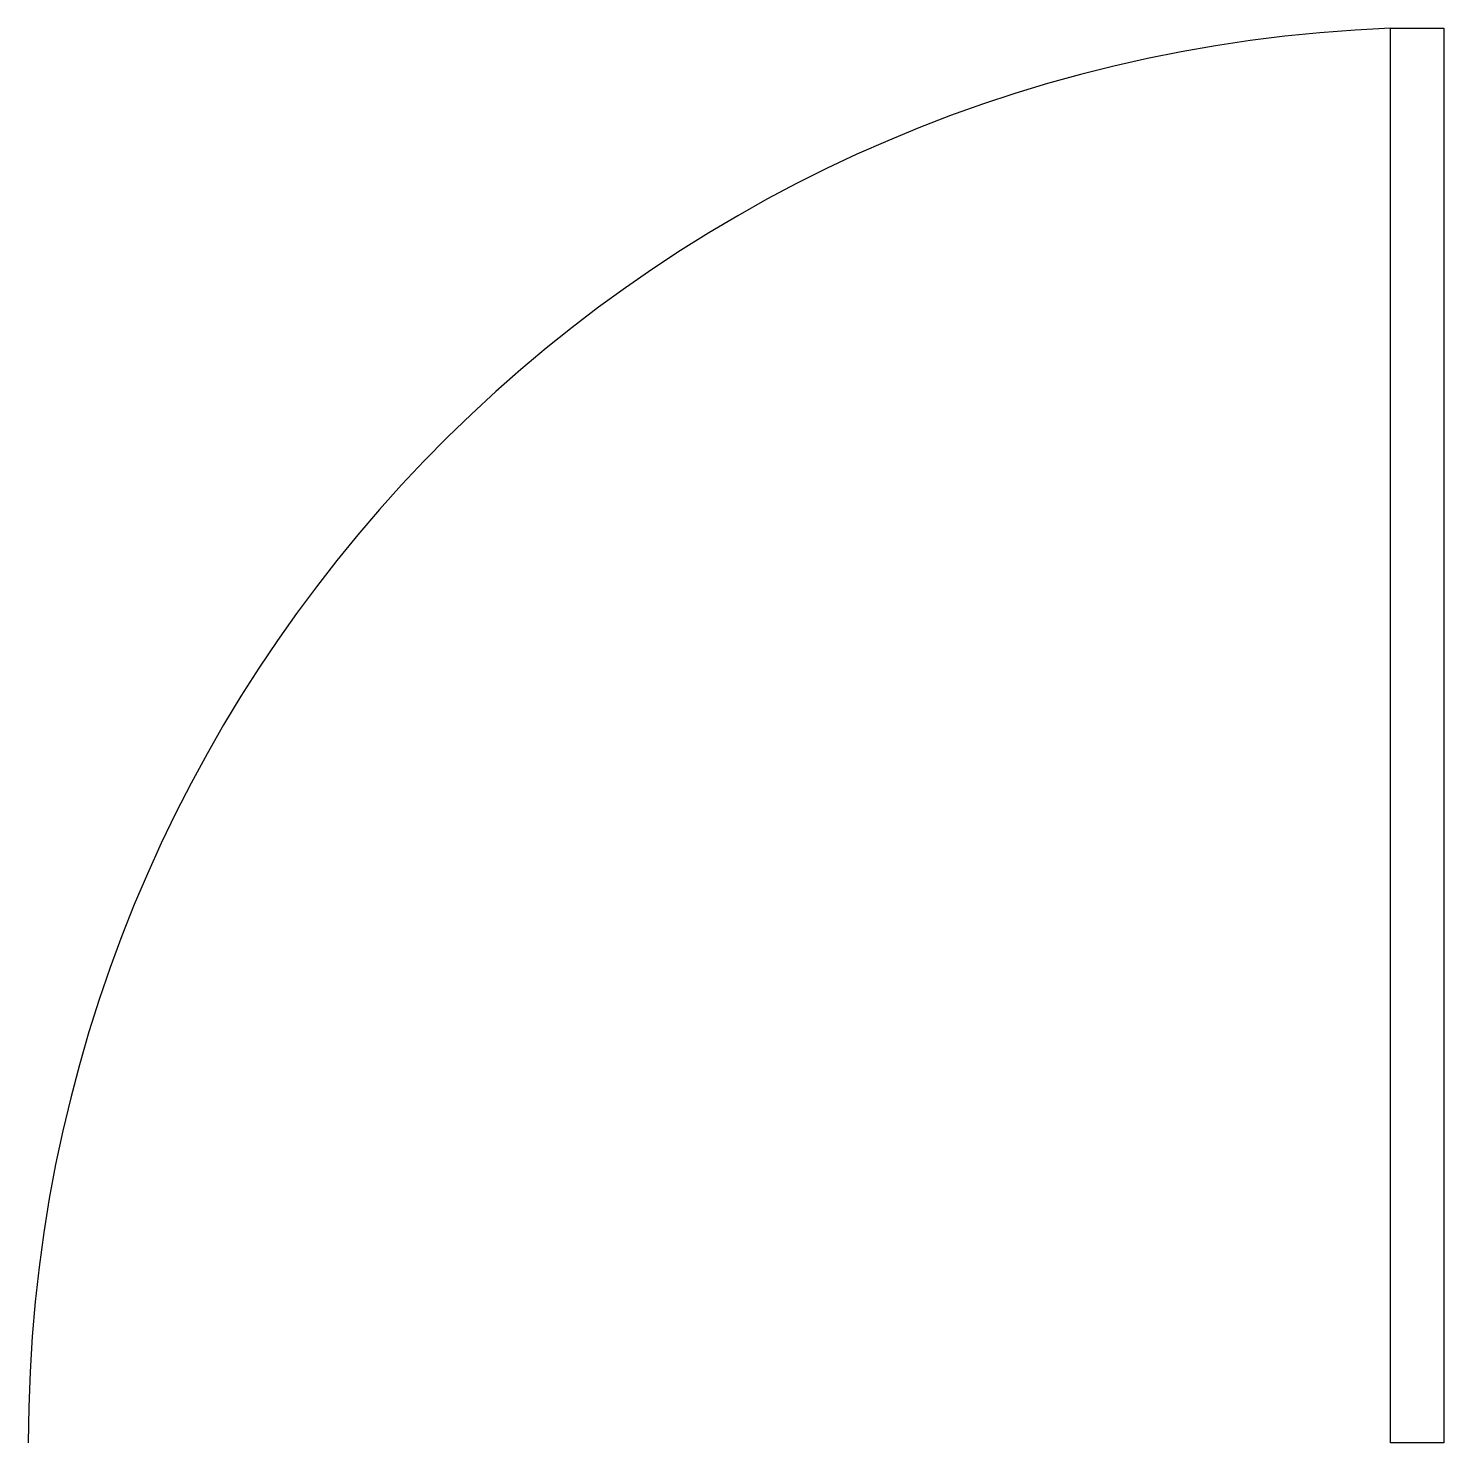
# Model space of a CAD drawing. Header units: millimetres. Extents: x 4021.4 to 4101.4, y 1470.2 to 1550.2.
import ezdxf

# ---------------------------------------------------------------- set-up
doc = ezdxf.new("R2010")
doc.units = ezdxf.units.MM

msp = doc.modelspace()

# ---------------------------------------------------------------- linework, layer by layer
msp.add_lwpolyline([(4101.406, 1470.215), (4098.406, 1470.215), (4098.406, 1550.215), (4101.406, 1550.215)], close=True)
msp.add_arc((4101.406, 1470.215), 80.056, 92.14759, 180)

doc.saveas('drawing.dxf')
